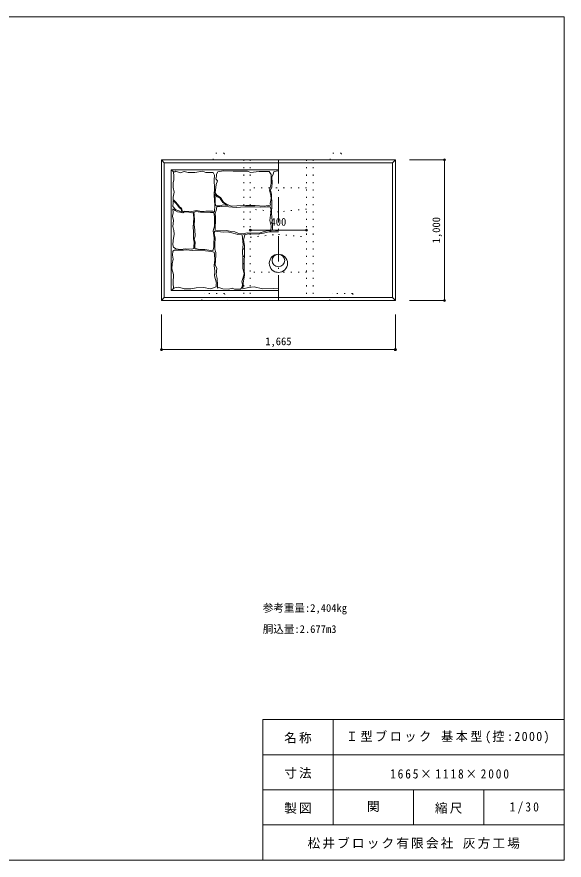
# Model space of a CAD drawing. Units: millimetres, scale not verified. Extents: x 165 to 8745, y 150 to 6150.
# Drawn here: x 4850 to 8745, y 150 to 6150 of the extents above; entities that cross this region are included whole.
import ezdxf
from ezdxf.enums import TextEntityAlignment as Align

# ---------------------------------------------------------------- set-up
doc = ezdxf.new("R2010")
doc.units = ezdxf.units.MM
doc.header["$LTSCALE"] = 30
doc.header["$PDMODE"] = 32
doc.header["$PDSIZE"] = 15
doc.linetypes.add('DASHED_DOTTED', pattern=[9.25, 6, -1.5, 0.25, -1.5])
doc.linetypes.add('DOTTED', pattern=[1.75, 0.25, -1.5])
for name, color, linetype, lineweight in [('_0-0_', 7, 'Continuous', 18), ('_0-1_', 7, 'Continuous', 18), ('_0-2_', 4, 'Continuous', 9)]:
    doc.layers.add(name, color=color, linetype=linetype, lineweight=lineweight)
doc.styles.add('ＭＳ ゴシック', font='')
doc.styles.get('ＭＳ ゴシック').set_extended_font_data('MS Gothic')

msp = doc.modelspace()

# ---------------------------------------------------------------- linework, layer by layer
at = {"layer": '_0-0_'}
for p, q in [((8745, 6150), (165, 6150)), ((8745, 150), (8745, 6150)), ((8745, 1150), (6600, 1150)), ((6600, 150), (6600, 1150)), ((7100, 400), (7100, 1150)), ((8745, 900), (6600, 900)), ((8745, 650), (6600, 650)), ((7672.5, 400), (7672.5, 650)), ((8172.5, 400), (8172.5, 650)), ((8745, 400), (6600, 400)), ((165, 150), (8745, 150))]:
    msp.add_line(p, q, dxfattribs=at)
at = {"layer": '_0-1_', "linetype": 'DOTTED'}
for p, q in [((6244.77, 5132.5), (6264.77, 5179.5)), ((6324.77, 5179.5), (6264.77, 5179.5)), ((6324.77, 5179.5), (6344.77, 5132.5)), ((7077.77, 5132.5), (7097.77, 5179.5)), ((7157.77, 5179.5), (7097.77, 5179.5)), ((7157.77, 5179.5), (7177.77, 5132.5)), ((6464.67, 5132.5), (6464.67, 4132.5)), ((6511.27, 5132.5), (6511.27, 4132.5)), ((6911.27, 5132.5), (6911.27, 4132.5)), ((6957.87, 5132.5), (6957.87, 4132.5)), ((6911.27, 4932.5), (6511.27, 4932.5)), ((6711.27, 4762.5), (6511.27, 4782.5)), ((6911.27, 4782.5), (6711.27, 4762.5)), ((6511.27, 4582.5), (6711.27, 4602.5)), ((6711.27, 4602.5), (6911.27, 4582.5)), ((6911.27, 4332.5), (6511.27, 4332.5)), ((6162.77, 4132.5), (6182.77, 4182.5)), ((6327.77, 4182.5), (6182.77, 4182.5)), ((6327.77, 4182.5), (6347.77, 4132.5)), ((7074.77, 4132.5), (7094.77, 4182.5)), ((7239.77, 4182.5), (7094.77, 4182.5)), ((7239.77, 4182.5), (7259.77, 4132.5))]:
    msp.add_line(p, q, dxfattribs=at)
at = {"layer": '_0-1_'}
for p, q in [((5878.77, 5132.5), (5898.77, 5112.5)), ((5878.77, 5132.5), (7543.77, 5132.5)), ((5878.77, 4132.5), (5878.77, 5132.5)), ((5898.77, 4152.5), (5898.77, 5112.5)), ((7523.77, 5112.5), (5898.77, 5112.5)), ((7523.77, 5112.5), (7543.77, 5132.5)), ((7523.77, 5112.5), (7523.77, 4152.5)), ((7543.77, 4132.5), (7543.77, 5132.5)), ((5948.77, 5062.5), (5963.77, 5047.5)), ((5948.77, 5062.5), (5948.77, 4202.5)), ((5948.77, 5062.5), (6711.27, 5062.5)), ((5963.77, 5047.5), (5973.46, 5047.5)), ((5963.77, 5047.5), (5967.64, 5015.96)), ((5980.64, 5051.09), (5973.46, 5047.5)), ((6012.51, 5041.08), (5980.64, 5051.09)), ((6039.83, 5050.18), (6012.51, 5041.08)), ((6068.05, 5042.9), (6039.83, 5050.18)), ((6117.22, 5042.9), (6068.05, 5042.9)), ((6171.85, 5052), (6117.22, 5042.9)), ((6195.53, 5042.9), (6171.85, 5052)), ((6246.52, 5041.99), (6195.53, 5042.9)), ((6255.62, 5023.78), (6246.52, 5041.99)), ((6271.2, 5030.65), (6280.95, 5048.32)), ((6280.95, 5048.32), (6320.55, 5055.03)), ((6320.55, 5055.03), (6388.19, 5053.2)), ((6388.19, 5053.2), (6433.29, 5051.98)), ((6433.29, 5051.98), (6491.79, 5051.98)), ((6491.79, 5051.98), (6513.72, 5042.23)), ((6513.72, 5042.23), (6574.66, 5050.76)), ((6574.66, 5050.76), (6617.32, 5050.76)), ((6617.32, 5050.76), (6645.35, 5050.76)), ((6645.35, 5050.76), (6658.75, 5028.82)), ((6679.28, 5046.32), (6674.49, 5031.94)), ((6702.44, 5054.31), (6679.28, 5046.32)), ((6711.27, 5052.17), (6702.44, 5054.31)), ((5967.64, 4990.76), (5962.04, 4970.23)), ((5967.64, 5015.96), (5967.64, 4990.76)), ((6254.71, 4988.27), (6255.62, 5023.78)), ((6255.62, 4931.81), (6254.71, 4988.27)), ((6271.2, 5015.42), (6266.32, 4998.36)), ((6266.32, 4998.36), (6278.51, 4983.73)), ((6267.54, 4956.92), (6278.51, 4983.73)), ((6271.2, 5015.42), (6271.2, 5030.65)), ((6658.75, 5028.82), (6658.75, 4964.23)), ((6674.49, 5031.94), (6664.11, 5009.58)), ((6664.11, 5009.58), (6665.7, 4970.45)), ((5962.04, 4970.23), (5962.04, 4935.7)), ((5962.04, 4935.7), (5969.5, 4903.04)), ((6253.8, 4880.82), (6255.62, 4931.81)), ((6260.23, 4898.42), (6267.54, 4956.92)), ((6658.75, 4964.23), (6649, 4916.7)), ((6663.31, 4937.71), (6655.32, 4917.74)), ((6665.7, 4970.45), (6663.31, 4937.71)), ((5962.04, 4866.64), (5961.55, 4847.81)), ((5969.5, 4903.04), (5962.04, 4866.64)), ((6259.26, 4810.71), (6253.8, 4880.82)), ((6259.32, 4882.71), (6261.45, 4886.23)), ((6260.64, 4858.53), (6259.32, 4882.71)), ((6273.63, 4881.36), (6260.23, 4898.42)), ((6261.45, 4886.23), (6276.47, 4869.08)), ((6298.01, 4864.3), (6273.63, 4881.36)), ((6276.47, 4869.08), (6293.18, 4862.48)), ((6293.18, 4862.48), (6301.97, 4851.49)), ((6321.16, 4831.39), (6298.01, 4864.3)), ((6649, 4916.7), (6657.53, 4880.14)), ((6655.32, 4917.74), (6661.71, 4887.39)), ((6657.53, 4880.14), (6658.75, 4856.98)), ((6661.71, 4887.39), (6664.11, 4812.32)), ((5961.1, 4830.24), (5960.61, 4799.79)), ((5961.44, 4843.34), (5961.1, 4830.24)), ((5961.44, 4843.34), (5982.73, 4823.06)), ((5966.88, 4844.85), (5961.55, 4847.81)), ((5978.77, 4833.95), (5966.88, 4844.85)), ((5993.62, 4817.12), (5978.77, 4833.95)), ((5982.73, 4823.06), (6006.49, 4792.36)), ((6009.46, 4795.34), (5993.62, 4817.12)), ((6257.44, 4763.36), (6259.26, 4810.71)), ((6260.2, 4830.39), (6260.64, 4858.53)), ((6262.84, 4807.52), (6260.2, 4830.39)), ((6267.67, 4804.44), (6262.84, 4807.52)), ((6294.49, 4806.64), (6267.67, 4804.44)), ((6320, 4811.92), (6294.49, 4806.64)), ((6301.97, 4851.49), (6315.16, 4829.51)), ((6315.16, 4829.51), (6338.03, 4815)), ((6349.9, 4807.52), (6320, 4811.92)), ((6340.66, 4817.98), (6321.16, 4831.39)), ((6338.03, 4815), (6349.9, 4807.52)), ((6376.01, 4803.36), (6340.66, 4817.98)), ((6416.23, 4804.58), (6376.01, 4803.36)), ((6478.38, 4808.23), (6416.23, 4804.58)), ((6545.41, 4807.01), (6478.38, 4808.23)), ((6610, 4802.14), (6545.41, 4807.01)), ((6655.1, 4809.45), (6610, 4802.14)), ((6658.75, 4856.98), (6652.66, 4822.86)), ((6652.66, 4822.86), (6655.1, 4809.45)), ((6664.11, 4812.32), (6662.51, 4752.43)), ((5958.15, 4731.74), (5960.98, 4756.52)), ((5958.86, 4784.83), (5964.14, 4778.56)), ((5960.98, 4756.52), (5958.86, 4784.83)), ((5960.61, 4799.79), (5980.64, 4776.11)), ((5964.14, 4778.56), (5975.73, 4771.11)), ((5975.73, 4771.11), (5993.12, 4762)), ((5980.64, 4776.11), (6002.49, 4769.74)), ((5993.12, 4762), (6009.68, 4760.34)), ((6002.49, 4769.74), (6022.53, 4762.45)), ((6006.49, 4792.36), (6018.38, 4782.46)), ((6020.36, 4788.4), (6009.46, 4795.34)), ((6009.68, 4760.34), (6031.2, 4755.38)), ((6018.38, 4782.46), (6023.33, 4762.65)), ((6027.68, 4763.68), (6020.36, 4788.4)), ((6022.53, 4762.45), (6023.33, 4762.65)), ((6027.68, 4763.68), (6041.65, 4767.01)), ((6031.2, 4755.38), (6042.79, 4763.66)), ((6041.65, 4767.01), (6094.46, 4766.1)), ((6042.79, 4763.66), (6067.63, 4762)), ((6067.63, 4762), (6090.81, 4754.55)), ((6090.81, 4754.55), (6104.89, 4757.86)), ((6094.46, 4766.1), (6129.06, 4773.38)), ((6104.89, 4757.86), (6108.2, 4718.95)), ((6110.33, 4758.64), (6124.49, 4765.72)), ((6111.75, 4741.65), (6110.33, 4758.64)), ((6114.58, 4701.31), (6111.75, 4741.65)), ((6124.49, 4765.72), (6155.63, 4760.05)), ((6129.06, 4773.38), (6162.75, 4765.19)), ((6155.63, 4760.05), (6183.24, 4759.35)), ((6162.75, 4765.19), (6195.53, 4767.01)), ((6183.24, 4759.35), (6227.12, 4757.93)), ((6195.53, 4767.01), (6243.79, 4767.92)), ((6227.12, 4757.93), (6251.19, 4757.22)), ((6243.79, 4767.92), (6257.44, 4763.36)), ((6251.19, 4757.22), (6256.14, 4727.49)), ((6268.11, 4773.23), (6260.2, 4753)), ((6260.2, 4753), (6262.84, 4721.34)), ((6272.51, 4797.85), (6268.11, 4773.23)), ((6308.57, 4799.61), (6272.51, 4797.85)), ((6357.81, 4797.85), (6308.57, 4799.61)), ((6411.46, 4792.57), (6357.81, 4797.85)), ((6471.25, 4798.73), (6411.46, 4792.57)), ((6544.24, 4797.85), (6471.25, 4798.73)), ((6585.58, 4796.09), (6544.24, 4797.85)), ((6631.31, 4798.73), (6585.58, 4796.09)), ((6651.53, 4797.85), (6631.31, 4798.73)), ((6660.33, 4776.74), (6651.53, 4797.85)), ((6654.17, 4738.93), (6658.57, 4773.23)), ((6660.33, 4776.74), (6658.57, 4773.23)), ((6662.51, 4752.43), (6666.5, 4697.32)), ((5965.23, 4701.31), (5958.15, 4731.74)), ((5958.86, 4659.54), (5965.23, 4701.31)), ((6107.37, 4684.17), (6104.06, 4653.54)), ((6108.2, 4718.95), (6107.37, 4684.17)), ((6112.45, 4670.87), (6114.58, 4701.31)), ((6256.14, 4727.49), (6256.14, 4660.96)), ((6262.84, 4693.2), (6260.2, 4658.02)), ((6262.84, 4721.34), (6262.84, 4693.2)), ((6649.77, 4701.11), (6654.17, 4738.93)), ((6660.33, 4662.42), (6649.77, 4701.11)), ((6666.5, 4697.32), (6668.1, 4668.57)), ((5966.65, 4629.82), (5958.86, 4659.54)), ((5970.18, 4604.34), (5966.65, 4629.82)), ((6104.06, 4653.54), (6107.37, 4622.08)), ((6107.37, 4622.08), (6106.44, 4570.36)), ((6117.41, 4634.06), (6112.45, 4670.87)), ((6118.83, 4590.18), (6117.41, 4634.06)), ((6256.14, 4660.96), (6246.94, 4627.69)), ((6246.94, 4627.69), (6254.02, 4578.15)), ((6255.6, 4621.12), (6254.44, 4626.35)), ((6254.44, 4626.35), (6278.6, 4622.14)), ((6255.03, 4608.64), (6255.6, 4621.12)), ((6260.2, 4658.02), (6261.96, 4632.52)), ((6261.96, 4632.52), (6297.13, 4628.12)), ((6278.6, 4622.14), (6318.52, 4618.99)), ((6297.13, 4628.12), (6343.74, 4630.76)), ((6318.52, 4618.99), (6347.94, 4620.04)), ((6343.74, 4630.76), (6372.76, 4622.85)), ((6347.94, 4620.04), (6388.91, 4610.59)), ((6372.76, 4622.85), (6401.78, 4619.33)), ((6573.26, 4611.42), (6610.2, 4622.85)), ((6605.64, 4610.72), (6641.98, 4620.63)), ((6610.2, 4622.85), (6642.74, 4629)), ((6641.98, 4620.63), (6711.27, 4620.63)), ((6642.74, 4629), (6656.81, 4624.61)), ((6656.81, 4624.61), (6660.33, 4662.42)), ((6668.1, 4668.57), (6668.1, 4632.64)), ((6668.1, 4632.64), (6711.27, 4627.07)), ((5961.69, 4559.04), (5970.18, 4604.34)), ((6106.44, 4570.36), (6110.69, 4547)), ((6111.04, 4568.24), (6118.83, 4590.18)), ((6118.12, 4547), (6111.04, 4568.24)), ((6254.02, 4578.15), (6251.89, 4539.92)), ((6261.84, 4575.74), (6255.03, 4608.64)), ((6258.44, 4532.63), (6261.84, 4575.74)), ((6388.91, 4610.59), (6423.58, 4601.13)), ((6401.78, 4619.33), (6428.16, 4608.78)), ((6423.58, 4601.13), (6452.99, 4597.98)), ((6428.16, 4608.78), (6457.18, 4606.14)), ((6452.99, 4597.98), (6459.29, 4529.7)), ((6457.18, 4606.14), (6488.84, 4614.05)), ((6462.5, 4564.47), (6471.31, 4599.71)), ((6469.1, 4523.73), (6462.5, 4564.47)), ((6471.31, 4599.71), (6495.53, 4606.31)), ((6488.84, 4614.05), (6573.26, 4611.42)), ((6495.53, 4606.31), (6567.1, 4603.01)), ((6567.1, 4603.01), (6605.64, 4610.72)), ((5960.28, 4528.6), (5961.69, 4559.04)), ((5964.88, 4510.9), (5960.28, 4528.6)), ((5981.86, 4498.52), (5964.88, 4510.9)), ((6108.92, 4502.41), (6094.41, 4497.1)), ((6110.69, 4547), (6108.21, 4510.55)), ((6108.21, 4510.55), (6108.92, 4502.41)), ((6115.29, 4513.74), (6118.12, 4547)), ((6115.99, 4501.7), (6115.29, 4513.74)), ((6130.86, 4498.87), (6115.99, 4501.7)), ((6251.89, 4511.61), (6245.52, 4484.72)), ((6251.89, 4539.92), (6251.89, 4511.61)), ((6258.44, 4496.33), (6258.44, 4532.63)), ((6459.29, 4529.7), (6456.14, 4485.58)), ((6469.1, 4476.38), (6469.1, 4523.73)), ((5958.15, 4454.28), (5960.28, 4483.3)), ((5961.69, 4426.68), (5958.15, 4454.28)), ((5960.28, 4483.3), (5972.31, 4489.67)), ((5972.31, 4489.67), (6002.04, 4491.09)), ((6014.78, 4494.27), (5981.86, 4498.52)), ((6002.04, 4491.09), (6036.01, 4489.67)), ((6050.88, 4499.93), (6014.78, 4494.27)), ((6036.01, 4489.67), (6057.25, 4493.21)), ((6094.41, 4497.1), (6050.88, 4499.93)), ((6057.25, 4493.21), (6098.3, 4488.25)), ((6098.3, 4488.25), (6119.53, 4491.09)), ((6119.53, 4491.09), (6142.18, 4489.67)), ((6150.68, 4494.63), (6130.86, 4498.87)), ((6142.18, 4489.67), (6192.44, 4484.72)), ((6186.78, 4495.33), (6150.68, 4494.63)), ((6245.52, 4484.72), (6186.78, 4495.33)), ((6192.44, 4484.72), (6232.78, 4480.47)), ((6232.78, 4480.47), (6253.31, 4476.93)), ((6253.31, 4476.93), (6256.85, 4459.23)), ((6256.85, 4459.23), (6258.26, 4420.3)), ((6266.38, 4473.08), (6258.44, 4496.33)), ((6264.11, 4417.49), (6264.68, 4456.63)), ((6264.68, 4456.63), (6266.38, 4473.08)), ((6456.14, 4485.58), (6457.19, 4430.95)), ((6466.9, 4393.8), (6469.1, 4476.38)), ((5953.2, 4357.31), (5954.61, 4393.41)), ((5954.61, 4393.41), (5961.69, 4426.68)), ((6258.26, 4420.3), (6253.31, 4382.08)), ((6253.31, 4382.08), (6257.56, 4341.74)), ((6261.84, 4382.89), (6264.11, 4417.49)), ((6272.62, 4360.77), (6261.84, 4382.89)), ((6457.19, 4430.95), (6458.24, 4362.66)), ((6468, 4354.16), (6466.9, 4393.8)), ((5965.23, 4316.96), (5953.2, 4357.31)), ((6257.56, 4341.74), (6255.43, 4307.06)), ((6267.51, 4316.52), (6272.62, 4360.77)), ((6467.7, 4322.74), (6451.94, 4263.91)), ((6458.24, 4362.66), (6467.7, 4322.74)), ((6470.2, 4312.32), (6468, 4354.16)), ((5961.69, 4256.8), (5965.23, 4316.96)), ((6255.43, 4307.06), (6271.71, 4255.38)), ((6276.02, 4288.73), (6267.51, 4316.52)), ((6277.55, 4241.85), (6276.02, 4288.73)), ((6451.94, 4263.91), (6456.14, 4247.1)), ((6460.29, 4255.06), (6470.2, 4312.32)), ((5963.77, 4217.5), (5948.77, 4202.5)), ((6711.27, 4202.5), (5948.77, 4202.5)), ((5963.77, 4217.5), (5961.69, 4256.8)), ((5974.43, 4221.41), (5963.77, 4217.5)), ((6001.33, 4225.66), (5974.43, 4221.41)), ((6040.97, 4215.75), (6001.33, 4225.66)), ((6086.97, 4215.04), (6040.97, 4215.75)), ((6125.9, 4222.83), (6086.97, 4215.04)), ((6180.4, 4224.24), (6125.9, 4222.83)), ((6225, 4215.04), (6180.4, 4224.24)), ((6249.06, 4222.83), (6225, 4215.04)), ((6268.17, 4229.2), (6249.06, 4222.83)), ((6268.17, 4251.14), (6271.71, 4255.38)), ((6268.17, 4251.14), (6268.17, 4229.2)), ((6278.6, 4219.79), (6277.55, 4241.85)), ((6288.06, 4225.04), (6278.6, 4219.79)), ((6316.42, 4215.59), (6288.06, 4225.04)), ((6359.49, 4211.39), (6316.42, 4215.59)), ((6381.56, 4218.74), (6359.49, 4211.39)), ((6398.36, 4213.49), (6381.56, 4218.74)), ((6440.39, 4212.44), (6398.36, 4213.49)), ((6454.04, 4227.14), (6440.39, 4212.44)), ((6456.14, 4247.1), (6454.04, 4227.14)), ((6459.19, 4214.32), (6460.29, 4255.06)), ((6497.98, 4224.86), (6459.19, 4214.32)), ((6539.86, 4229.05), (6497.98, 4224.86)), ((6598.5, 4215.44), (6539.86, 4229.05)), ((6672.85, 4216.49), (6598.5, 4215.44)), ((6711.27, 4220.18), (6672.85, 4216.49)), ((5878.77, 4132.5), (5898.77, 4152.5)), ((5898.77, 4152.5), (7523.77, 4152.5)), ((7523.77, 4152.5), (7543.77, 4132.5)), ((5878.77, 4132.5), (7543.77, 4132.5))]:
    msp.add_line(p, q, dxfattribs=at)
at = {"layer": '_0-1_', "linetype": 'DASHED_DOTTED'}
msp.add_line((6711.27, 4132.5), (6711.27, 5132.5), dxfattribs=at)
at = {"layer": '_0-1_'}
for centre, radius in [((6711.27, 4396.49), 64.98), ((6711.27, 4416.92), 44.55)]:
    msp.add_circle(centre, radius, dxfattribs=at)
at = {"layer": '_0-2_'}
for p, q in [((7893.77, 5132.5), (7643.77, 5132.5)), ((7893.77, 4132.5), (7893.77, 5132.5)), ((6511.27, 4632.5), (6911.27, 4632.5)), ((7893.77, 4132.5), (7643.77, 4132.5)), ((5878.77, 3782.5), (5878.77, 4032.5)), ((7543.77, 3782.5), (7543.77, 4032.5)), ((5878.77, 3782.5), (7543.77, 3782.5))]:
    msp.add_line(p, q, dxfattribs=at)
for p in [(7893.77, 5132.5), (6511.27, 4632.5), (6911.27, 4632.5), (7893.77, 4132.5), (5878.77, 3782.5), (7543.77, 3782.5)]:
    msp.add_point(p, dxfattribs=at)

# ---------------------------------------------------------------- texts
at = {"layer": '_0-0_', "style": 'ＭＳ ゴシック'}
msp.add_text('関', height=65.98, dxfattribs=at).set_placement((7341.25, 480), align=Align.BOTTOM_LEFT)
at = {"layer": '_0-0_', "char_height": 65.98, "attachment_point": 7, "style": 'ＭＳ ゴシック'}
for s, insert in [('\\T1.17;名称', (6752.5, 980)), ('\\T1.22;\\W0.95;Ｉ型ブロック\\~基本型(控:2000)', (7191.25, 980)), ('\\T1.17;寸法', (6752.5, 730)), ('\\T1.33;\\W0.9;1665×1118×2000', (7506.25, 730)), ('\\T1.17;製図', (6752.5, 480)), ('\\T1.17;縮尺', (7825, 480)), ('\\T1.38;\\W0.9;1/30', (8357.5, 480)), ('\\T1.17;松井ブロック有限会社\\~灰方工場', (6918.75, 230))]:
    msp.add_mtext(s, dxfattribs=dict(at, insert=insert))
at = {"layer": '_0-2_', "style": 'ＭＳ ゴシック'}
for s, p in [('400', (6655.02, 4647.5)), ('1,665', (6617.52, 3797.5)), ('参考重量:2,404㎏', (6600, 1900)), ('胴込量:2.677m3', (6600, 1750))]:
    msp.add_text(s, height=54.99, dxfattribs=at).set_placement(p, align=Align.BOTTOM_LEFT)
msp.add_text('1,000', height=54.99, rotation=90, dxfattribs=at).set_placement((7878.77, 4538.75), align=Align.BOTTOM_LEFT)

doc.saveas('drawing.dxf')
